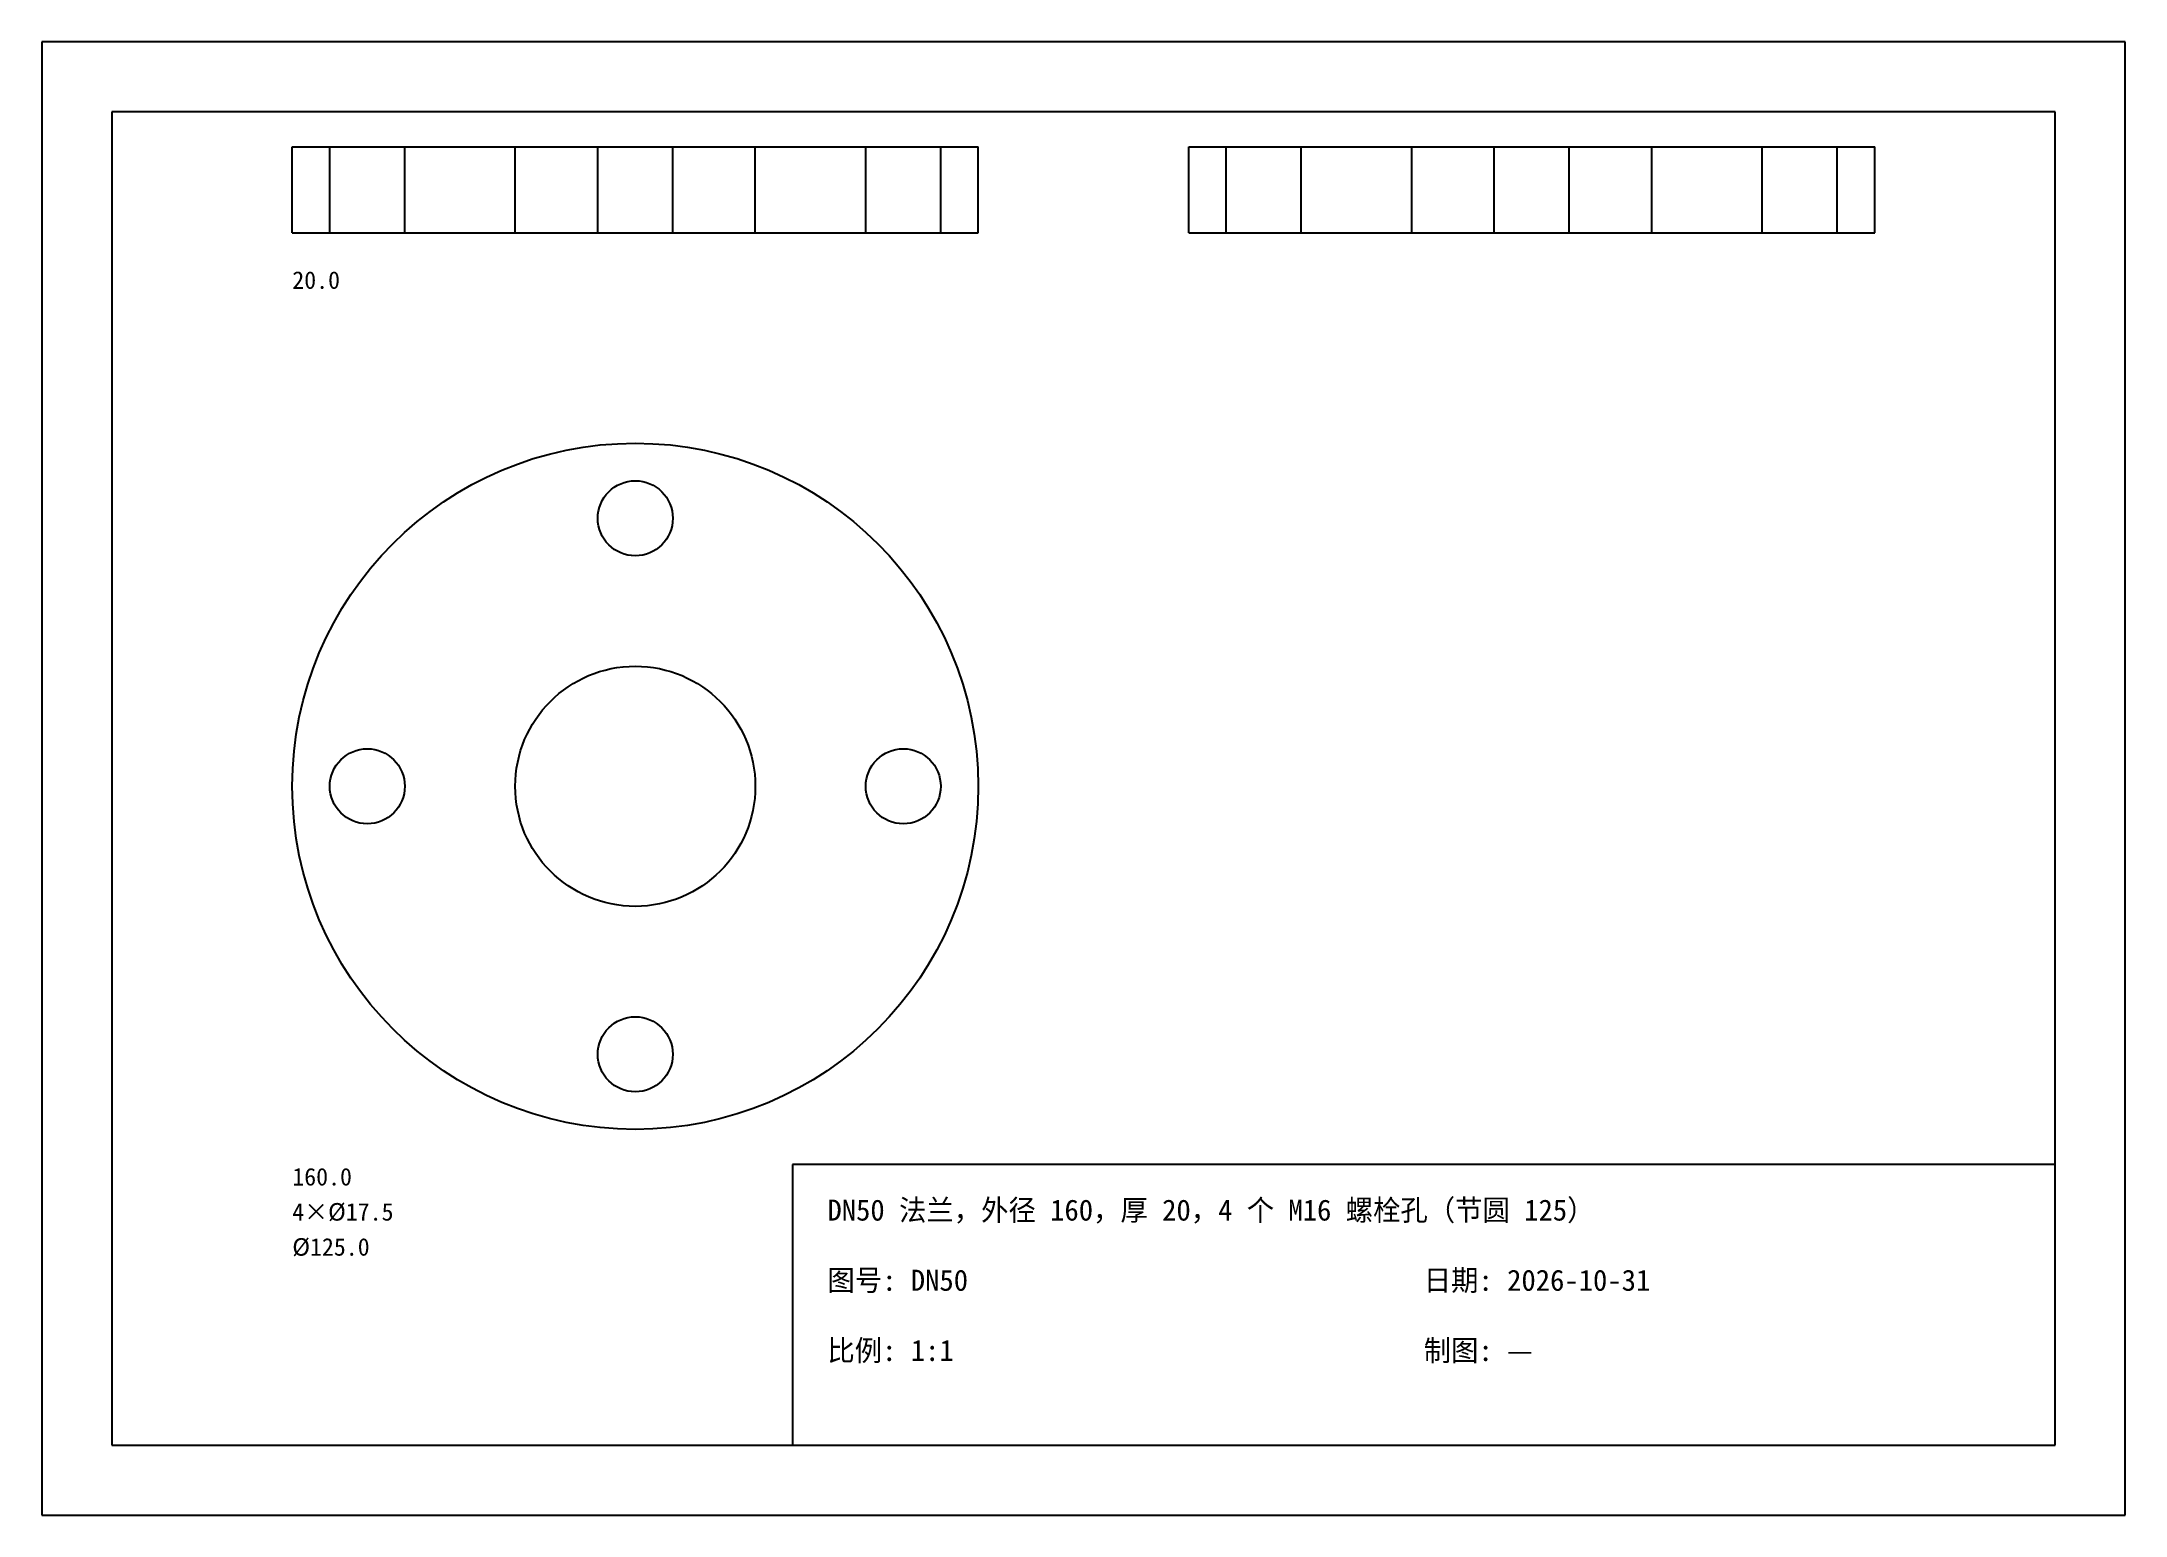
# Model space of a CAD drawing. Header units: millimetres. Extents: x 0 to 297, y 0 to 210.
import ezdxf

# ---------------------------------------------------------------- set-up
doc = ezdxf.new("R2010")
doc.units = ezdxf.units.MM

msp = doc.modelspace()

# ---------------------------------------------------------------- linework, layer by layer
for p, q in [((297, 210), (0, 210)), ((0, 210), (0, 0)), ((297, 0), (297, 210)), ((287, 200), (10, 200)), ((10, 200), (10, 10)), ((287, 10), (287, 200)), ((35.722222, 195), (133.5, 195)), ((35.722222, 182.777778), (35.722222, 195)), ((41.069444, 195), (51.763889, 195)), ((41.069444, 182.777778), (41.069444, 195)), ((51.763889, 182.777778), (51.763889, 195)), ((67.5, 195), (101.722222, 195)), ((67.5, 182.777778), (67.5, 195)), ((79.263889, 195), (89.958333, 195)), ((79.263889, 182.777778), (79.263889, 195)), ((89.958333, 182.777778), (89.958333, 195)), ((101.722222, 182.777778), (101.722222, 195)), ((117.458333, 195), (128.152778, 195)), ((117.458333, 182.777778), (117.458333, 195)), ((128.152778, 182.777778), (128.152778, 195)), ((133.5, 182.777778), (133.5, 195)), ((163.5, 195), (212.388889, 195)), ((163.5, 195), (261.277778, 195)), ((163.5, 182.777778), (163.5, 195)), ((168.847222, 195), (174.194444, 195)), ((168.847222, 195), (179.541667, 195)), ((168.847222, 182.777778), (168.847222, 195)), ((174.194444, 195), (179.541667, 195)), ((179.541667, 182.777778), (179.541667, 195)), ((195.277778, 195), (212.388889, 195)), ((195.277778, 195), (229.5, 195)), ((195.277778, 182.777778), (195.277778, 195)), ((207.041667, 195), (212.388889, 195)), ((207.041667, 195), (217.736111, 195)), ((207.041667, 182.777778), (207.041667, 195)), ((212.388889, 195), (261.277778, 195)), ((212.388889, 195), (217.736111, 195)), ((212.388889, 195), (229.5, 195)), ((217.736111, 182.777778), (217.736111, 195)), ((229.5, 182.777778), (229.5, 195)), ((245.236111, 195), (250.583333, 195)), ((245.236111, 195), (255.930556, 195)), ((245.236111, 182.777778), (245.236111, 195)), ((250.583333, 195), (255.930556, 195)), ((255.930556, 182.777778), (255.930556, 195)), ((261.277778, 182.777778), (261.277778, 195)), ((35.722222, 182.777778), (133.5, 182.777778)), ((41.069444, 182.777778), (51.763889, 182.777778)), ((67.5, 182.777778), (101.722222, 182.777778)), ((79.263889, 182.777778), (89.958333, 182.777778)), ((117.458333, 182.777778), (128.152778, 182.777778)), ((163.5, 182.777778), (212.388889, 182.777778)), ((163.5, 182.777778), (261.277778, 182.777778)), ((168.847222, 182.777778), (174.194444, 182.777778)), ((168.847222, 182.777778), (179.541667, 182.777778)), ((174.194444, 182.777778), (179.541667, 182.777778)), ((195.277778, 182.777778), (212.388889, 182.777778)), ((195.277778, 182.777778), (229.5, 182.777778)), ((207.041667, 182.777778), (212.388889, 182.777778)), ((207.041667, 182.777778), (217.736111, 182.777778)), ((212.388889, 182.777778), (261.277778, 182.777778)), ((212.388889, 182.777778), (217.736111, 182.777778)), ((212.388889, 182.777778), (229.5, 182.777778)), ((245.236111, 182.777778), (250.583333, 182.777778)), ((245.236111, 182.777778), (255.930556, 182.777778)), ((250.583333, 182.777778), (255.930556, 182.777778)), ((287, 50), (107, 50)), ((107, 50), (107, 10)), ((287, 10), (287, 50)), ((10, 10), (287, 10)), ((107, 10), (287, 10)), ((0, 0), (297, 0))]:
    msp.add_line(p, q)
for centre, radius in [((84.611111, 103.888889), 48.888889), ((84.611111, 142.083333), 5.347222), ((84.611111, 103.888889), 17.111111), ((46.416667, 103.888889), 5.347222), ((122.805556, 103.888889), 5.347222), ((84.611111, 65.694444), 5.347222)]:
    msp.add_circle(centre, radius)

# ---------------------------------------------------------------- texts
for s, height, p in [('20.0', 2.5, (35.722222, 174.777778)), ('160.0', 2.5, (35.722222, 47)), ('4×%%c17.5', 2.5, (35.722222, 42)), ('DN50 法兰，外径 160，厚 20，4 个 M16 螺栓孔（节圆 125）', 3, (112, 42)), ('%%c125.0', 2.5, (35.722222, 37)), ('图号: DN50', 3, (112, 32)), ('日期: 2026-10-31', 3, (197, 32)), ('比例: 1:1', 3, (112, 22)), ('制图: —', 3, (197, 22))]:
    msp.add_text(s, height=height).set_placement(p)

doc.saveas('drawing.dxf')
